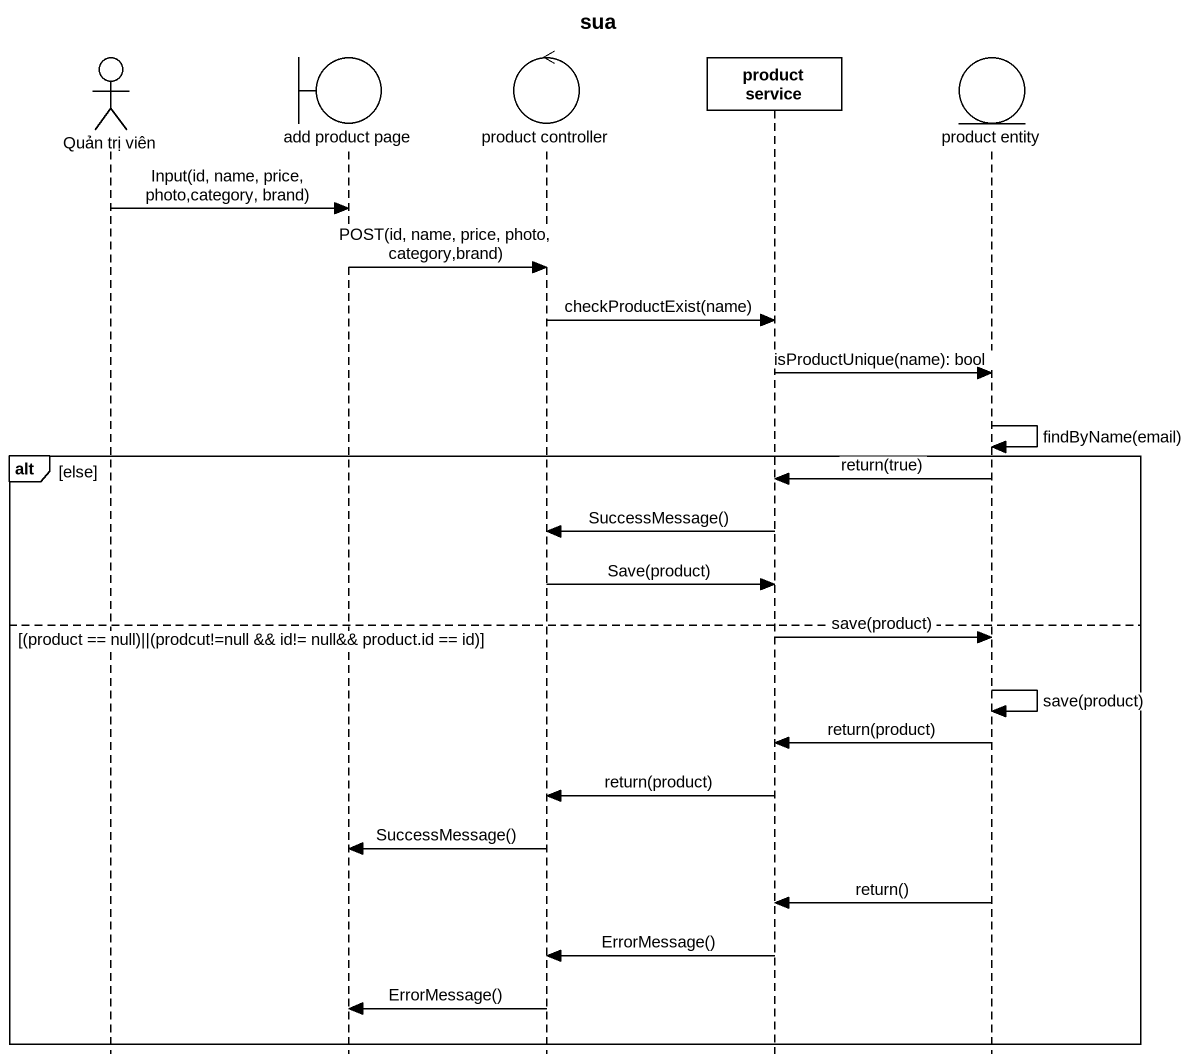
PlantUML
@startuml
title sua
hide footbox
actor "Quản trị viên" as Quản_trị_viên
boundary "add product page" as add_product_page
control "product controller" as product_controller
participant "product service" as product_service
entity "product entity" as product_entity

Quản_trị_viên -> add_product_page : Input(id, name, price, photo,category, brand)
add_product_page -> product_controller : POST(id, name, price, photo, category,brand)
product_controller -> product_service : checkProductExist(name)
product_service -> product_entity : isProductUnique(name): bool
product_entity -> product_entity : findByName(email)
alt else
  product_entity -> product_service : return(true)
  product_service -> product_controller : SuccessMessage()
  product_controller -> product_service : Save(product)
else (product == null)||(prodcut!=null && id!= null&& product.id == id)
  product_service -> product_entity : save(product)
  product_entity -> product_entity : save(product)
  product_entity -> product_service : return(product)
  product_service -> product_controller : return(product)
  product_controller -> add_product_page : SuccessMessage()
  product_entity -> product_service : return()
  product_service -> product_controller : ErrorMessage()
  product_controller -> add_product_page : ErrorMessage()
end
@enduml
